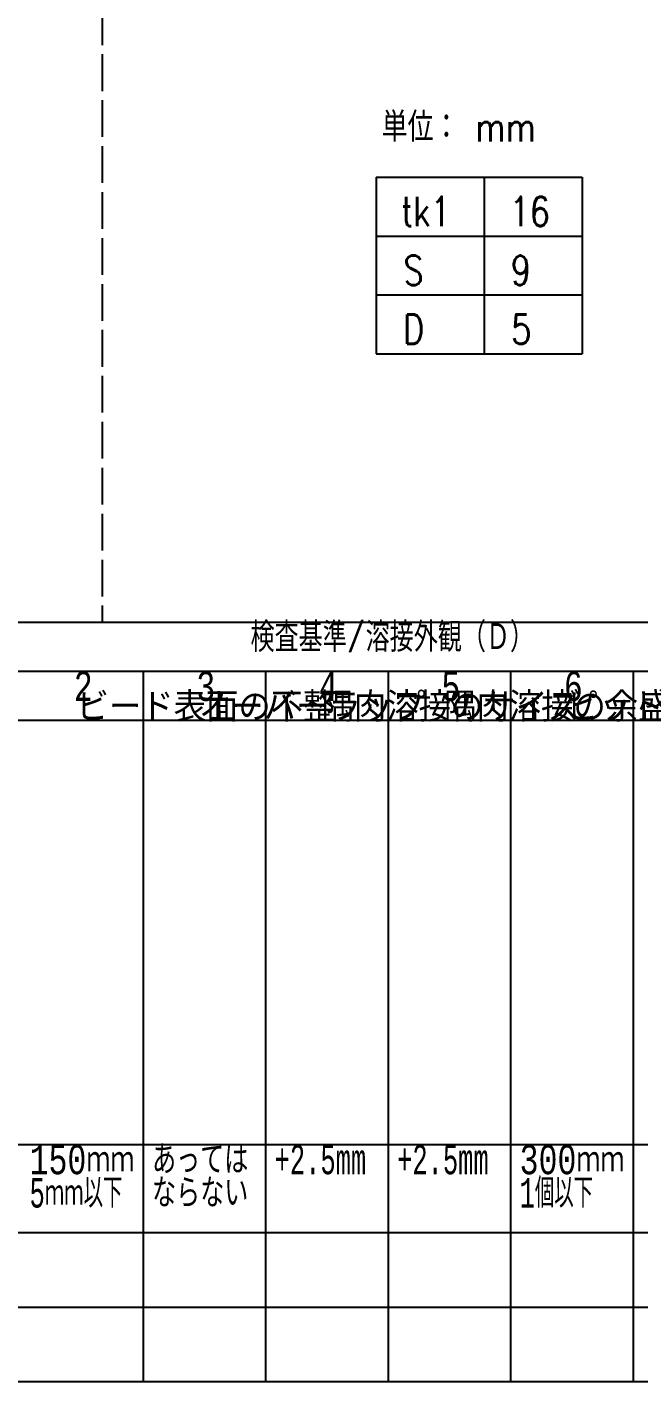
# Model space of a CAD drawing. Header units: millimetres. Extents: x -4568 to 36914, y -114 to 17788.
# Drawn here: x 5549 to 6048, y 7208 to 8314 of the extents above; entities that cross this region are included whole.
import ezdxf
from ezdxf.enums import TextEntityAlignment as Align

# ---------------------------------------------------------------- set-up
doc = ezdxf.new("R2010")
doc.units = ezdxf.units.MM
doc.header["$LTSCALE"] = 5
doc.linetypes.add('DASHED', pattern=[7.5, 6, -1.5])
doc.layers.get('0').update_dxf_attribs({"color": 255})
doc.layers.add('寸法', color=4, linetype='Continuous')
doc.layers.add('文字', color=7, linetype='Continuous')
doc.styles.add('04setumei', font='simplex.shx', dxfattribs={"width": 0.7, "height": 2.5, "bigfont": 'extfont2.shx'})
doc.styles.add('DLSTANDARD1', font='monotxt.shx', dxfattribs={"width": 0.6, "bigfont": 'extfont'})
doc.styles.add('TATEGAKI', font='txt', dxfattribs={"bigfont": 'bigfont.shx'})

msp = doc.modelspace()

# ---------------------------------------------------------------- linework, layer by layer
at = {"linetype": 'DASHED', "lineweight": -3}
msp.add_line((5610.369, 9304), (5610.369, 7828), dxfattribs=at)
at = {"linetype": 'Continuous', "lineweight": -3}
for p, q in [((3444, 7828), (6648, 7828)), ((3444, 7788), (6648, 7788)), ((3444, 7748), (6344, 7748)), ((3444, 7401.709), (6344, 7401.709)), ((3444, 7329.936), (6344, 7329.936)), ((3444, 7268.968), (6344, 7268.968))]:
    msp.add_line(p, q, dxfattribs=at)
msp.add_lwpolyline([(3444, 9424), (6648, 9424), (6648, 7208), (3444, 7208)], close=True, dxfattribs=at)
at = {"layer": '寸法'}
for p, q in [((5834.13, 8191.14), (5834.13, 8095.14)), ((5834.13, 8191.14), (6002.13, 8191.14)), ((5834.13, 8191.14), (5834.13, 8047.14)), ((5922.13, 8191.14), (5922.13, 8047.14)), ((6002.13, 8191.14), (6002.13, 8047.14)), ((5834.13, 8143.14), (6002.13, 8143.14)), ((5834.13, 8095.14), (6002.13, 8095.14)), ((5834.13, 8047.14), (6002.13, 8047.14))]:
    msp.add_line(p, q, dxfattribs=at)
at = {"layer": '寸法', "linetype": 'Continuous'}
for p, q in [((5644, 7208), (5644, 7788)), ((5744, 7208), (5744, 7788)), ((5844, 7208), (5844, 7788)), ((5944, 7208), (5944, 7788)), ((6044, 7208), (6044, 7788))]:
    msp.add_line(p, q, dxfattribs=at)

# ---------------------------------------------------------------- texts
at = {"layer": '寸法', "style": '04setumei', "width": 0.8}
msp.add_text('単位： mm', height=24, dxfattribs=at).set_placement((5838.505, 8220.178))
for s, p in [('tk1', (5874.588, 8163.14)), ('16', (5959.388, 8163.14)), ('S', (5864.53, 8115.14)), ('9', (5952.073, 8115.14)), ('D', (5864.53, 8067.14)), ('5', (5952.53, 8067.14))]:
    msp.add_text(s, height=24, dxfattribs=at).set_placement(p, align=Align.MIDDLE)
at = {"layer": '文字', "color": 0, "linetype": 'Continuous', "ltscale": 6, "style": 'DLSTANDARD1'}
for s, width, p in [('検査基準/溶接外観（Ｄ）', 0.74375, (5731.439, 7796.574)), ('2', 0.74375, (5587.207, 7756.574)), ('3', 0.74375, (5687.207, 7756.574)), ('4', 0.74375, (5787.207, 7756.574)), ('5', 0.74375, (5887.207, 7756.574)), ('6', 0.74375, (5987.207, 7756.574)), ('150ｍｍ', 0.74375, (5551.094, 7370.284)), ('あっては', 0.74375, (5651.094, 7370.284)), ('+2.5mm', 0.6, (5751.094, 7370.284)), ('+2.5mm', 0.6, (5851.094, 7370.284)), ('300ｍｍ', 0.74375, (5951.094, 7370.284)), ('5ｍｍ以下', 0.6, (5551.094, 7343.08)), ('ならない', 0.74375, (5651.094, 7343.08)), ('1個以下', 0.6, (5951.094, 7343.08))]:
    msp.add_text(s, height=24, dxfattribs=dict(at, width=width)).set_placement(p, align=Align.BOTTOM_LEFT)
at = {"layer": '文字', "color": 0, "linetype": 'Continuous', "ltscale": 6, "style": 'TATEGAKI'}
for s, p in [('ビード表面の不整', (5589.476, 7739.673)), ('オーバーラップ', (5689.476, 7739.673)), ('隅肉溶接のサイズ', (5789.476, 7739.673)), ('隅肉溶接の余盛高さ', (5889.476, 7739.673)), ('ピット', (5989.476, 7739.673))]:
    msp.add_text(s, height=24, dxfattribs=at).set_placement(p, align=Align.BOTTOM_LEFT)

doc.saveas('drawing.dxf')
